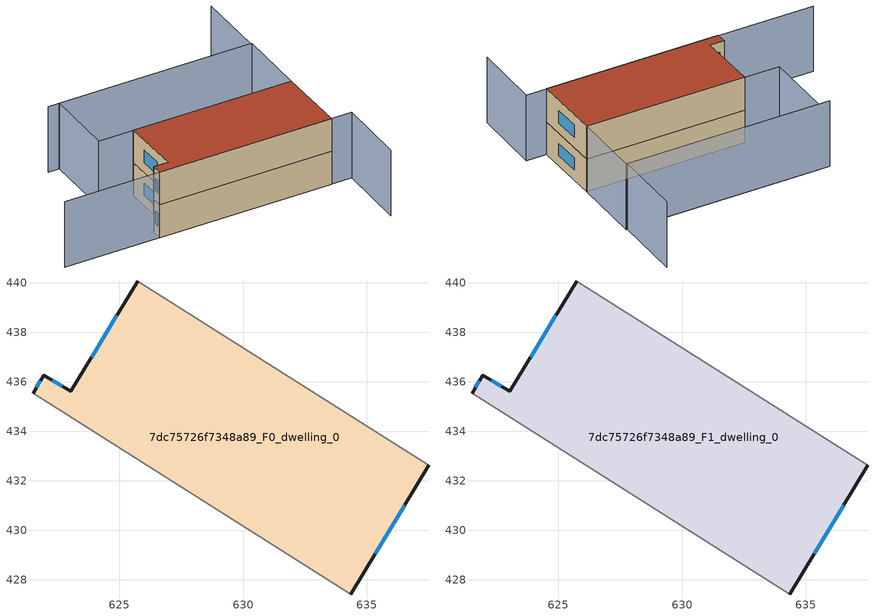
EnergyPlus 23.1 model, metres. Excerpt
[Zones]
7dc75726f7348a89_F0_dwelling_0
 floor ground (EU_floor_Construction): 637.51,432.63 634.35,427.42 621.51,435.54 621.95,436.27 623.04,435.6 625.75,440.07 z0
 wall outside (EU_wall_Construction): 625.75,440.07 623.04,435.6 621.95,436.27 621.51,435.54 / 634.35,427.42 637.51,432.63 z0:3
 wall adiabatic (EU_wall_Construction): 621.51,435.54 634.35,427.42 / 637.51,432.63 625.75,440.07 z0:3
 window (EU_Window_Construction): 621.81,436.04 621.65,435.76 / 622.7,435.81 622.29,436.06 / 624.9,438.68 623.88,436.99 / 635.33,429.04 636.53,431.01 z0.93:2.07
7dc75726f7348a89_F1_dwelling_0
 floor to 7dc75726f7348a89_F0_dwelling_0 (EU_floor_Construction): 637.51,432.63 634.35,427.42 621.51,435.54 621.95,436.27 623.04,435.6 625.75,440.07 z3
 wall outside (EU_wall_Construction): 625.75,440.07 623.04,435.6 621.95,436.27 621.51,435.54 / 634.35,427.42 637.51,432.63 z3:6
 wall adiabatic (EU_wall_Construction): 621.51,435.54 634.35,427.42 / 637.51,432.63 625.75,440.07 z3:6
 window (EU_Window_Construction): 621.81,436.04 621.65,435.76 / 622.7,435.81 622.29,436.06 / 624.9,438.68 623.88,436.99 / 635.33,429.04 636.53,431.01 z3.93:5.07
 roof outside (EU_roof_Construction): 634.35,427.42 637.51,432.63 625.75,440.07 623.04,435.6 621.95,436.27 621.51,435.54 z6
shading: 614.43,440.01 635.83,426.48 / 635.83,426.48 632.57,421.33 / 643.93,442.99 640.68,437.84 / 640.68,437.84 625.58,447.39 / 637.51,432.63 623.14,441.71 / 623.14,441.71 626.4,446.87 / 626.4,446.87 640.77,437.78 / 640.77,437.78 637.51,432.63 z0:6
[Building]
EU S2 Campaign: North Axis=0; Terrain=City; Solar Distribution=FullExterior
[Site:Location]
Montreal-Trudeau.Intl.AP: Latitude=45.4667; Longitude=-73.75; Time Zone=-5; Elevation=36
[SizingPeriod:WeatherFileDays]
AnnualSizingPeriod: Begin Month=1; Begin Day of Month=1; End Month=12; End Day of Month=31; Day of Week for Start Day=Monday; Use Weather File Daylight Saving Period=No; Use Weather File Rain and Snow Indicators=No
[MATERIAL]
EU_InternalMass_Material: Roughness=MediumRough; Thickness=0.1; Conductivity=1; Density=1800; Specific Heat=900; Thermal Absorptance=0.9; Solar Absorptance=0.7; Visible Absorptance=0.7
[MATERIAL:NOMASS] Roughness=MediumRough; Thermal Absorptance=0.9; Solar Absorptance=0.7; Visible Absorptance=0.7
Name | Thermal Resistance
EU_wall_NoMass; EU_floor_NoMass | 1.51479
EU_roof_NoMass | 2.84114
[WINDOWMATERIAL:SIMPLEGLAZINGSYSTEM]
EU_Window_SimpleGlazing: UFactor=3.53504; Solar Heat Gain Coefficient=0.8; Visible Transmittance=0.8
[CONSTRUCTION]
EU_wall_Construction: EU_wall_NoMass
EU_roof_Construction: EU_roof_NoMass
EU_floor_Construction: EU_floor_NoMass
EU_Window_Construction: EU_Window_SimpleGlazing
EU_InternalMass_Construction: EU_InternalMass_Material
[ZONE] Type=1; Multiplier=1; Ceiling Height=autocalculate; Floor Area=autocalculate; Part of Total Floor Area=Yes
Name | Volume
7dc75726f7348a89_F0_dwelling_0 | 257.807
7dc75726f7348a89_F1_dwelling_0 | 257.806
[INTERNALMASS] Construction=EU_InternalMass_Construction; Surface Area=85.9354
Name | Zone or ZoneList
7dc75726f7348a89_F0_dwelling_0_EU_InternalMass | 7dc75726f7348a89_F0_dwelling_0
7dc75726f7348a89_F1_dwelling_0_EU_InternalMass | 7dc75726f7348a89_F1_dwelling_0
[OTHEREQUIPMENT] Fuel Type=Electricity; Design Level Calculation Method=Watts/Area; Power per Zone Floor Area=1; Fraction Latent=0; Fraction Radiant=0; Fraction Lost=0; Carbon Dioxide Generation Rate=0; EndUse Subcategory=EU_Step8_InternalGains
Name | Zone or ZoneList or Space or SpaceList | Schedule
EU_Step8_InternalGain_7dc75726f7348a89_F0_dwelling_0_f000 | 7dc75726f7348a89_F0_dwelling_0 | EU_Step8_GainSchedule_7dc75726f7348a89_F0_dwelling_0_f000
EU_Step8_InternalGain_7dc75726f7348a89_F1_dwelling_0_f000 | 7dc75726f7348a89_F1_dwelling_0 | EU_Step8_GainSchedule_7dc75726f7348a89_F1_dwelling_0_f000
[ZONEVENTILATION:DESIGNFLOWRATE] Schedule=EU_AlwaysOn; Design Flow Rate Calculation Method=AirChanges/Hour; Air Changes per Hour=0.775154; Ventilation Type=Natural; Fan Pressure Rise=0; Fan Total Efficiency=1; Constant Term Coefficient=1; Temperature Term Coefficient=0; Velocity Term Coefficient=0; Velocity Squared Term Coefficient=0; Minimum Indoor Temperature=-100; Maximum Indoor Temperature=100; Delta Temperature=-100; Minimum Outdoor Temperature=-100; Maximum Outdoor Temperature=100; Maximum Wind Speed=40
Name | Zone or ZoneList or Space or SpaceList
EU_ConstantAir_7dc75726f7348a89_F0_dwelling_0 | 7dc75726f7348a89_F0_dwelling_0
EU_ConstantAir_7dc75726f7348a89_F1_dwelling_0 | 7dc75726f7348a89_F1_dwelling_0
[HVACTEMPLATE:THERMOSTAT] Constant Heating Setpoint=20; Constant Cooling Setpoint=50
EU_HeatOnly_7dc75726f7348a89_F0_dwelling_0; EU_HeatOnly_7dc75726f7348a89_F1_dwelling_0
[HVACTEMPLATE:ZONE:IDEALLOADSAIRSYSTEM] System Availability Schedule=EU_AlwaysOn; Maximum Heating Supply Air Temperature=50; Minimum Cooling Supply Air Temperature=13; Maximum Heating Supply Air Humidity Ratio=0.0156; Minimum Cooling Supply Air Humidity Ratio=0.0077; Heating Limit=NoLimit; Cooling Limit=NoLimit; Heating Availability Schedule=EU_AlwaysOn; Cooling Availability Schedule=EU_CoolingOff; Dehumidification Control Type=ConstantSensibleHeatRatio; Cooling Sensible Heat Ratio=0.7; Dehumidification Setpoint=60; Humidification Control Type=None; Humidification Setpoint=30; Outdoor Air Method=None; Outdoor Air Flow Rate per Person=0.00944; Outdoor Air Flow Rate per Zone Floor Area=0; Outdoor Air Flow Rate per Zone=0; Demand Controlled Ventilation Type=None; Outdoor Air Economizer Type=NoEconomizer; Heat Recovery Type=None; Sensible Heat Recovery Effectiveness=0.7; Latent Heat Recovery Effectiveness=0.65
Name | Template Thermostat
7dc75726f7348a89_F0_dwelling_0 | EU_HeatOnly_7dc75726f7348a89_F0_dwelling_0
7dc75726f7348a89_F1_dwelling_0 | EU_HeatOnly_7dc75726f7348a89_F1_dwelling_0
[SIZING:ZONE] Zone Cooling Design Supply Air Temperature Input Method=SupplyAirTemperature; Zone Cooling Design Supply Air Temperature=13; Zone Heating Design Supply Air Temperature Input Method=SupplyAirTemperature; Zone Heating Design Supply Air Temperature=50; Zone Cooling Design Supply Air Humidity Ratio=0.008; Zone Heating Design Supply Air Humidity Ratio=0.008; Cooling Design Air Flow Method=DesignDay; Cooling Design Air Flow Rate=0; Cooling Minimum Air Flow per Zone Floor Area=0.000762; Cooling Minimum Air Flow=0; Cooling Minimum Air Flow Fraction=0.2; Heating Design Air Flow Method=DesignDay; Heating Design Air Flow Rate=0; Heating Maximum Air Flow per Zone Floor Area=0.002032; Heating Maximum Air Flow=0.141576; Heating Maximum Air Flow Fraction=0.3; Account for Dedicated Outdoor Air System=No; Dedicated Outdoor Air System Control Strategy=NeutralSupplyAir; Dedicated Outdoor Air Low Setpoint Temperature for Design=autosize; Dedicated Outdoor Air High Setpoint Temperature for Design=autosize; Zone Load Sizing Method=Sensible Load Only No Latent Load; Zone Latent Cooling Design Supply Air Humidity Ratio Input Method=HumidityRatioDifference; Zone Cooling Design Supply Air Humidity Ratio Difference=0.005; Zone Latent Heating Design Supply Air Humidity Ratio Input Method=HumidityRatioDifference; Zone Humidification Design Supply Air Humidity Ratio Difference=0.005
7dc75726f7348a89_F0_dwelling_0; 7dc75726f7348a89_F1_dwelling_0
[SCHEDULE:CONSTANT]
Name | Hourly Value
EU_AlwaysOn | 1
EU_CoolingOff | 0
[SCHEDULE:FILE] Column Number=1; Rows to Skip at Top=0; Number of Hours of Data=8760; Column Separator=Comma; Interpolate to Timestep=No; Minutes per Item=60; Adjust Schedule for Daylight Savings=Yes
Name | File
EU_Step8_GainSchedule_7dc75726f7348a89_F0_dwelling_0_f000 | ../../schedules/7dc75726f7348a89/7dc75726f7348a89_F0_dwelling_0_f000_gain.csv
EU_Step8_GainSchedule_7dc75726f7348a89_F1_dwelling_0_f000 | ../../schedules/7dc75726f7348a89/7dc75726f7348a89_F1_dwelling_0_f000_gain.csv
